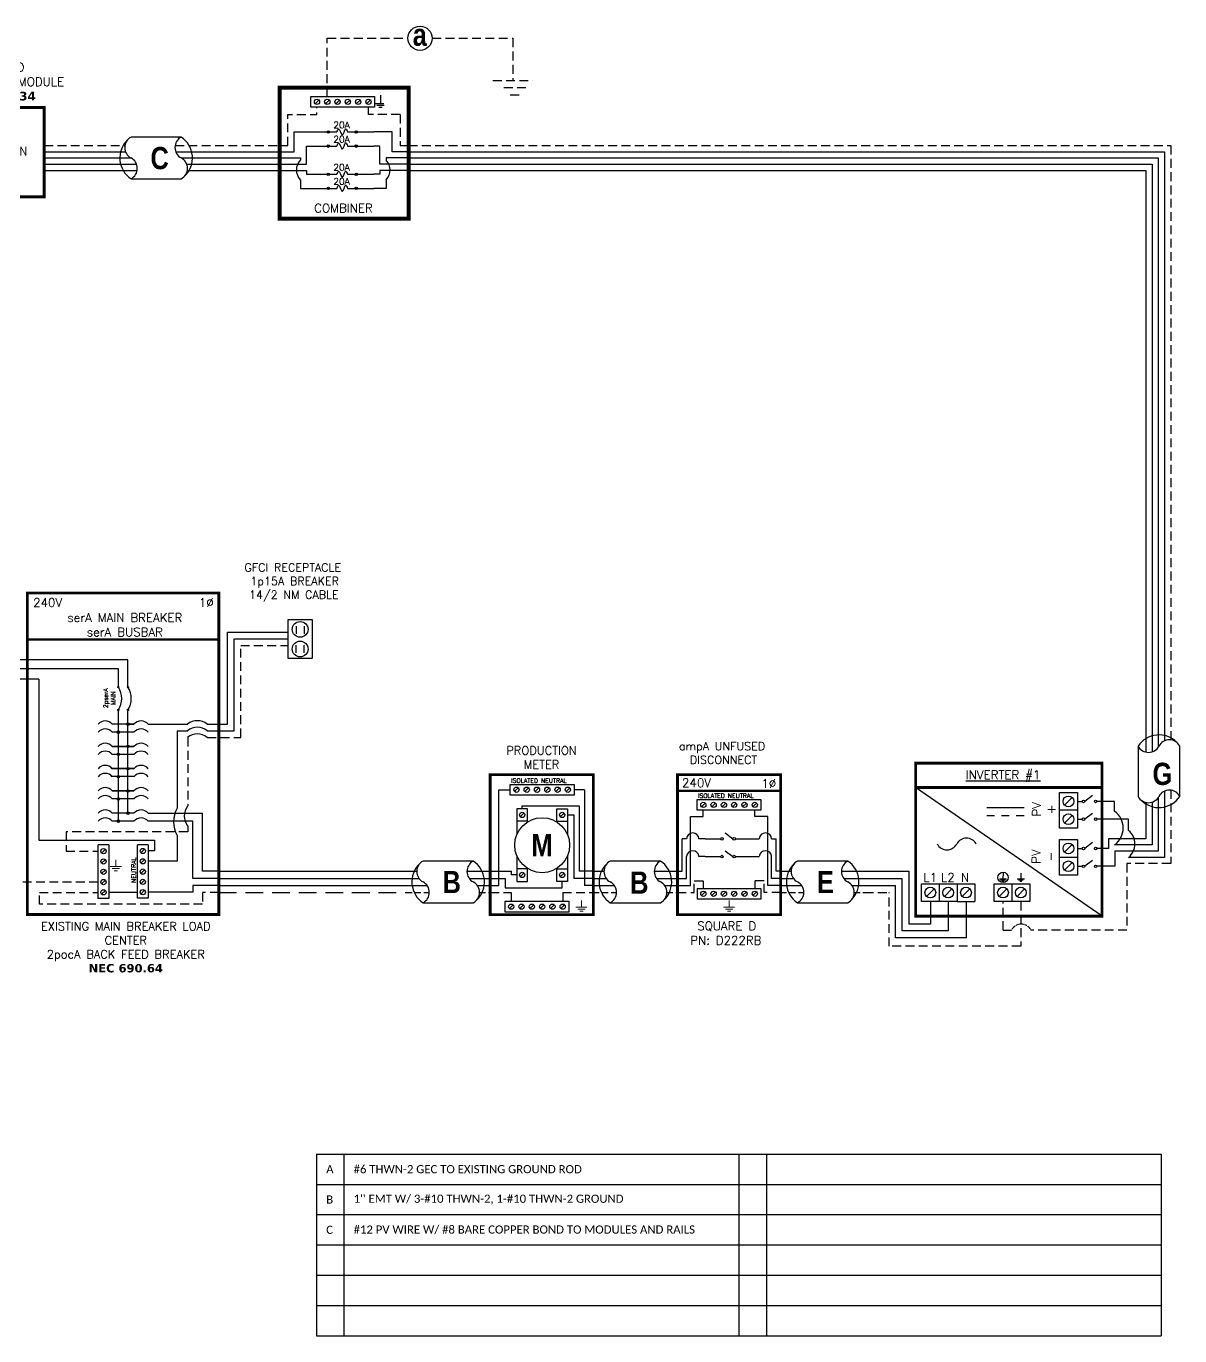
# Model space of a CAD drawing. Header units: feet. Extents: x 12442 to 13203, y 21610 to 22164.
# Drawn here: x 12715 to 13203, y 21611 to 22164 of the extents above; entities that cross this region are included whole.
import ezdxf

# ---------------------------------------------------------------- set-up
doc = ezdxf.new("R2010")
doc.units = ezdxf.units.FT
doc.header["$MEASUREMENT"] = 0
doc.linetypes.add('DASHED', pattern=[0.75, 0.5, -0.25])
doc.linetypes.add('HIDDEN', pattern=[0.375, 0.25, -0.125])
doc.layers.add('TEXT', color=7, linetype='Continuous')
doc.layers.add('Z - TITLEBLOCK TXT', color=7, linetype='Continuous')
doc.styles.add('ONE LINE TXT', font='techb___.ttf')
doc.styles.get("Standard").update_dxf_attribs({"font": 'simplex.shx'})

# ---------------------------------------------------------------- blocks, each defined once
blk = doc.blocks.new('8x8box')
at = {"lineweight": 50, "const_width": 1.19}
blk.add_lwpolyline([(37.78, 0), (0, 0), (0, 37.78), (37.78, 37.78)], close=True, dxfattribs=at)
at = {"color": 1, "char_height": 3.6576, "attachment_point": 5}
for s, width, insert in [(' \\PMOUNTED \\PUNDER SOLAR MODULE\\P{\\fVerdana|b1|i0|c0|p34;NEC 690.34}', 73.0127, (18.01, 51.7)), ('8"x8"  JUNCTION BOX ', 0.4767, (19.03, 19.26))]:
    blk.add_mtext_dynamic_manual_height_columns(s, width=width, gutter_width=7.17, heights=[0], dxfattribs=dict(at, insert=insert))
blk = doc.blocks.new('*U12')
at = {"color": 7, "linetype": 'Continuous'}
for p, q in [((-7.14, 13.31), (-28.39, 13.31)), ((-28.39, -4.31), (-7.14, -4.31))]:
    blk.add_line(p, q, dxfattribs=at)
at = {"color": 7}
for p, q in [((-35.53, 9), (-31.05, 9)), ((-9.81, 9), (0, 9))]:
    blk.add_line(p, q, dxfattribs=at)
at = {"color": 10}
for p, q in [((-35.53, 6), (-30.11, 6)), ((-8.87, 6), (0, 6))]:
    blk.add_line(p, q, dxfattribs=at)
at = {"color": 253}
for p, q in [((-35.53, 3), (-26.66, 3)), ((-5.41, 3), (0, 3))]:
    blk.add_line(p, q, dxfattribs=at)
at = {"color": 92, "linetype": 'HIDDEN', "ltscale": 10}
for p, q in [((-4.48, 0), (0, 0)), ((-35.53, 0), (-25.72, 0))]:
    blk.add_line(p, q, dxfattribs=at)
at = {"color": 7, "linetype": 'Continuous'}
for centre, start, end in [((-22.54, 4.5), 133.9732, 236.4265), ((-12.99, 4.5), 313.9732, 56.4265)]:
    blk.add_arc(centre, 10.58, start, end, dxfattribs=at)
at = {"linetype": 'Continuous'}
for centre, start, end in [((-26.08, 8.91), 117.6639, 242.3361), ((-4.83, 8.91), 117.6639, 242.3361), ((-30.7, 0.09), 297.6639, 62.3361), ((-9.45, 0.09), 297.6639, 62.3361)]:
    blk.add_arc(centre, 4.98, start, end, dxfattribs=at)
blk = doc.blocks.new('unfusedDisconnect')
at = {"lineweight": 50}
blk.add_line((-43.61, 43.06), (0, 43.06), dxfattribs=at)
at = {"color": 1, "linetype": 'Continuous'}
for p, q in [((-35.27, 34.78), (-35.27, 39.32)), ((-35.27, 39.32), (-8.32, 39.32)), ((-8.32, 39.32), (-8.32, 34.78)), ((-8.32, 34.78), (-35.27, 34.78)), ((-31.89, 22.73), (-25.32, 22.73)), ((-23.43, 25.18), (-20.16, 22.74)), ((-19.08, 22.73), (-11.7, 22.73)), ((-23.43, 17.65), (-20.16, 15.2)), ((-31.89, 15.2), (-25.32, 15.2)), ((-19.08, 15.2), (-11.7, 15.19)), ((-35.27, 1.76), (-8.32, 1.76)), ((-35.27, 1.76), (-35.27, -2.78)), ((-8.32, 1.76), (-8.32, -2.78)), ((-8.32, -2.78), (-35.27, -2.78))]:
    blk.add_line(p, q, dxfattribs=at)
at = {"color": 4, "linetype": 'Continuous'}
for p, q in [((-31.89, 37.83), (-33.46, 36.26)), ((-27.53, 37.83), (-29.11, 36.26)), ((-23.18, 37.83), (-24.76, 36.26)), ((-18.83, 37.83), (-20.41, 36.26)), ((-14.48, 37.83), (-16.06, 36.26)), ((-10.13, 37.83), (-11.7, 36.26)), ((-31.89, 0.28), (-33.46, -1.3)), ((-27.53, 0.28), (-29.11, -1.3)), ((-23.18, 0.28), (-24.76, -1.3)), ((-18.83, 0.28), (-20.41, -1.3)), ((-14.48, 0.28), (-16.06, -1.3)), ((-10.13, 0.28), (-11.7, -1.3))]:
    blk.add_line(p, q, dxfattribs=at)
at = {"color": 253, "linetype": 'Continuous'}
for p, q in [((-32.67, 32.17), (-32.67, 34.78)), ((-10.92, 32.17), (-10.92, 34.78)), ((-38.16, 3), (-38.16, 32.17)), ((-38.16, 32.17), (-32.67, 32.17)), ((-5.43, 32.17), (-10.92, 32.17)), ((-5.43, 3), (-5.43, 32.17)), ((-43.61, 3), (-38.16, 3)), ((0, 3), (-5.43, 3))]:
    blk.add_line(p, q, dxfattribs=at)
at = {"color": 7, "linetype": 'Continuous'}
for p, q in [((-41.66, 9), (-41.66, 22.73)), ((-39.8, 22.73), (-41.66, 22.73)), ((-31.89, 22.73), (-34.52, 22.73)), ((-11.7, 22.73), (-9.07, 22.73)), ((-3.79, 22.73), (-1.93, 22.73)), ((-1.93, 9), (-1.93, 22.73))]:
    blk.add_line(p, q, dxfattribs=at)
at = {"color": 10, "linetype": 'Continuous'}
for p, q in [((-39.8, 6), (-39.8, 15.2)), ((-31.89, 15.2), (-34.52, 15.2)), ((-11.7, 15.2), (-9.07, 15.2)), ((-3.79, 6), (-3.79, 15.2)), ((-43.61, 6), (-39.8, 6)), ((0, 6), (-3.79, 6))]:
    blk.add_line(p, q, dxfattribs=at)
at = {"color": 7}
for p, q in [((-43.61, 9), (-41.66, 9)), ((0, 9), (-1.93, 9))]:
    blk.add_line(p, q, dxfattribs=at)
at = {"color": 92, "linetype": 'HIDDEN', "ltscale": 15}
for p, q in [((-43.61, 0), (-36.58, 0)), ((-36.58, 0), (-36.58, 4.9)), ((-36.58, 4.9), (-32.67, 4.9)), ((-32.67, 4.9), (-32.67, 1.76)), ((-7.01, 4.9), (-10.92, 4.9)), ((-10.92, 4.9), (-10.92, 1.76)), ((-7.01, 0), (-7.01, 4.9)), ((0, 0), (-7.01, 0))]:
    blk.add_line(p, q, dxfattribs=at)
at = {"lineweight": 50, "const_width": 1.19}
blk.add_lwpolyline([(-43.61, -9.34), (-43.61, 49.84), (0, 49.84), (0, -9.34)], close=True, dxfattribs=at)
at = {"color": 92, "linetype": 'Continuous', "lineweight": 5, "ltscale": 0.05, "flags": 128}
for points in [[(-21.8, -3.32), (-21.8, -6.17)], [(-24.14, -6.17), (-19.45, -6.17)], [(-20.27, -7.03), (-23.32, -7.03)], [(-21.08, -7.9), (-22.51, -7.9)]]:
    blk.add_lwpolyline(points, dxfattribs=at)
at = {"color": 4, "linetype": 'Continuous'}
for centre in [(-32.67, 37.05), (-28.32, 37.05), (-23.97, 37.05), (-19.62, 37.05), (-15.27, 37.05), (-10.92, 37.05), (-32.67, -0.51), (-28.32, -0.51), (-23.97, -0.51), (-19.62, -0.51), (-15.27, -0.51), (-10.92, -0.51)]:
    blk.add_circle(centre, 1.11, dxfattribs=at)
at = {"color": 1, "linetype": 'Continuous'}
for centre in [(-24.78, 22.73), (-19.62, 22.73), (-24.78, 15.2), (-19.62, 15.2)]:
    blk.add_circle(centre, 0.541, dxfattribs=at)
at = {"color": 7, "linetype": 'Continuous'}
for centre in [(-37.16, 22.58), (-6.43, 22.58)]:
    blk.add_arc(centre, 2.64, 3.2819, 176.7181, dxfattribs=at)
at = {"color": 10, "linetype": 'Continuous'}
for centre in [(-37.16, 15.04), (-6.43, 15.04)]:
    blk.add_arc(centre, 2.64, 3.2819, 176.7181, dxfattribs=at)
at = {"color": 4, "linetype": 'Continuous'}
blk.add_text('ISOLATED NEUTRAL', height=1.8743, dxfattribs=at).set_placement((-34.91, 39.97))
at = {"color": 1}
for s, width, gutter_width, heights, insert, char_height, attachment_point in [('\\A1;\\pi12.228;ampA UNFUSED \\P\\pi16.834;DISCONNECT', 64.922, 0, [11.89], (-55.21, 63.58), 3.4544, 1), ('240V', 0.1481, 0.75, [0], (-35.55, 46.4), 3.658, 5), ('1∅', 0.1481, 0.75, [0], (-4.98, 46.1), 3.658, 5), ('\\A1;\\pi11.999,t30.287;SQUARE D\\P\\pi9.0377,t27.326;PN: D222RB', 51.6906, 0.203, [45.94], (-47.25, -12.27), 3.6576, 1)]:
    blk.add_mtext_dynamic_manual_height_columns(s, width=width, gutter_width=gutter_width, heights=heights, dxfattribs=dict(at, insert=insert, char_height=char_height, attachment_point=attachment_point))
blk = doc.blocks.new('*U25')
at = {"color": 7}
for name, p in [('unfusedDisconnect', (0, 0)), ('*U12', (-43.61, 0))]:
    blk.add_blockref(name, p, dxfattribs=at)
at = {"layer": 'Z - TITLEBLOCK TXT', "color": 1, "linetype": 'Continuous', "insert": (-63.63, 8.88), "char_height": 9.3833, "attachment_point": 1, "style": 'ONE LINE TXT'}
blk.add_mtext_dynamic_manual_height_columns('{\\W1;\\C256;B}', width=0.1385, gutter_width=2.13, heights=[0], dxfattribs=at)
blk = doc.blocks.new('*U20')
at = {"color": 7}
blk.add_line((-79.14, 9), (0, 9), dxfattribs=at)
at = {"color": 10}
blk.add_line((-79.14, 6), (0, 6), dxfattribs=at)
at = {"color": 253}
blk.add_line((-79.14, 3), (0, 3), dxfattribs=at)
at = {"color": 92, "linetype": 'DASHED', "ltscale": 15}
blk.add_line((-79.14, 0), (0, 0), dxfattribs=at)
blk = doc.blocks.new('productionMeter')
at = {"color": 1, "linetype": 'Continuous'}
for p, q in [((-35.13, 41.18), (-35.13, 45.72)), ((-35.13, 45.72), (-8.18, 45.72)), ((-8.18, 45.72), (-8.18, 41.18)), ((-8.18, 41.18), (-35.13, 41.18)), ((-32.38, 35.4), (-32.38, 24.5)), ((-27.84, 35.4), (-32.38, 35.4)), ((-27.84, 29.86), (-27.84, 35.4)), ((-15.47, 29.86), (-15.47, 35.4)), ((-15.47, 35.4), (-10.93, 35.4)), ((-10.93, 35.4), (-10.93, 24.5)), ((-27.84, 30.21), (-32.38, 30.21)), ((-15.47, 30.21), (-10.93, 30.21)), ((-32.38, 15.55), (-32.38, 4.64)), ((-10.93, 15.55), (-10.93, 4.64)), ((-27.84, 10.04), (-32.38, 10.04)), ((-27.84, 4.64), (-27.84, 10.18)), ((-15.47, 4.64), (-15.47, 10.18)), ((-15.47, 10.04), (-10.93, 10.04)), ((-32.38, 4.64), (-27.84, 4.64)), ((-10.93, 4.64), (-15.47, 4.64)), ((-37.32, -8.24), (-37.32, -3.7)), ((-37.32, -3.7), (-10.37, -3.7)), ((-10.37, -3.7), (-10.37, -8.24)), ((-10.37, -8.24), (-37.32, -8.24))]:
    blk.add_line(p, q, dxfattribs=at)
at = {"color": 253, "linetype": 'Continuous'}
for p, q in [((-39.9, 3), (-39.9, 43.45)), ((-39.9, 43.45), (-35.13, 43.45)), ((-3.71, 43.45), (-8.18, 43.45)), ((-3.71, 43.45), (-3.71, 3)), ((-43.61, 3), (-39.9, 3)), ((0, 3), (-3.71, 3))]:
    blk.add_line(p, q, dxfattribs=at)
at = {"color": 4, "linetype": 'Continuous'}
for p, q in [((-31.74, 44.23), (-33.32, 42.66)), ((-27.39, 44.23), (-28.97, 42.66)), ((-23.04, 44.23), (-24.62, 42.66)), ((-18.69, 44.23), (-20.26, 42.66)), ((-14.34, 44.23), (-15.91, 42.66)), ((-9.99, 44.23), (-11.56, 42.66)), ((-29.33, 33.59), (-30.9, 32.02)), ((-12.41, 33.59), (-13.98, 32.02)), ((-29.33, 8.23), (-30.9, 6.66)), ((-12.41, 8.23), (-13.98, 6.66)), ((-33.93, -5.19), (-35.51, -6.76)), ((-29.58, -5.19), (-31.15, -6.76)), ((-25.23, -5.19), (-26.8, -6.76)), ((-20.88, -5.19), (-22.45, -6.76)), ((-16.53, -5.19), (-18.1, -6.76)), ((-12.18, -5.19), (-13.75, -6.76))]:
    blk.add_line(p, q, dxfattribs=at)
at = {"color": 7}
for p, q in [((-30.11, 35.4), (-30.11, 36.59)), ((-30.11, 36.59), (-5.98, 36.59)), ((-5.98, 36.59), (-5.98, 9)), ((-43.61, 9), (-34.54, 9)), ((-34.54, 7.44), (-34.54, 9)), ((-32.38, 7.44), (-34.54, 7.44)), ((0, 9), (-5.98, 9))]:
    blk.add_line(p, q, dxfattribs=at)
at = {"color": 10, "linetype": 'Continuous'}
for p, q in [((-10.93, 32.81), (-8.25, 32.81)), ((-8.25, 32.81), (-8.25, 6)), ((-43.61, 6), (-37.24, 6)), ((-37.24, 6), (-37.24, 2.05)), ((0, 6), (-8.25, 6)), ((-37.24, 2.05), (-13.2, 2.05)), ((-13.2, 2.05), (-13.2, 4.64))]:
    blk.add_line(p, q, dxfattribs=at)
at = {"color": 92, "linetype": 'HIDDEN', "ltscale": 15}
for p, q in [((-43.61, 0), (-34.72, 0)), ((-12.97, 0), (-12.97, -3.7)), ((-12.97, 0), (0, 0)), ((-34.72, 0), (-34.72, -3.7))]:
    blk.add_line(p, q, dxfattribs=at)
at = {"lineweight": 50, "const_width": 1.19}
blk.add_lwpolyline([(-43.61, -9.34), (-43.61, 49.84), (0, 49.84), (0, -9.34)], close=True, dxfattribs=at)
at = {"color": 92, "linetype": 'Continuous', "lineweight": 5, "ltscale": 0.05, "flags": 128}
for points in [[(-5.04, -3.33), (-5.04, -6.18)], [(-2.7, -6.18), (-7.38, -6.18)], [(-6.57, -7.05), (-3.51, -7.05)], [(-5.76, -7.91), (-4.32, -7.91)]]:
    blk.add_lwpolyline(points, dxfattribs=at)
at = {"color": 4, "linetype": 'Continuous'}
for centre in [(-32.53, 43.45), (-28.18, 43.45), (-23.83, 43.45), (-19.48, 43.45), (-15.13, 43.45), (-10.78, 43.45), (-30.11, 32.81), (-13.2, 32.81), (-30.11, 7.44), (-13.2, 7.44), (-34.72, -5.97), (-30.37, -5.97), (-26.02, -5.97), (-21.67, -5.97), (-17.32, -5.97), (-12.97, -5.97)]:
    blk.add_circle(centre, 1.11, dxfattribs=at)
at = {"linetype": 'Continuous'}
blk.add_circle((-21.65, 20.02), 11.62, dxfattribs=at)
at = {"color": 4, "linetype": 'Continuous'}
blk.add_text('ISOLATED NEUTRAL', height=1.8743, dxfattribs=at).set_placement((-34.77, 46.37))
at = {"color": 253, "linetype": 'Continuous', "style": 'ONE LINE TXT'}
blk.add_text('M', height=9.38, dxfattribs=at).set_placement((-26.21, 15.31))
at = {"color": 1, "insert": (-21.93, 57.08), "char_height": 3.5433, "attachment_point": 5}
blk.add_mtext_dynamic_manual_height_columns('PRODUCTION METER', width=1.3203, gutter_width=7.17, heights=[0], dxfattribs=at)
blk = doc.blocks.new('*U17')
at = {"color": 7}
blk.add_blockref('productionMeter', (0, 0), dxfattribs=at)
blk = doc.blocks.new('breakerPanel')
at = {"linetype": 'Continuous'}
h = blk.add_hatch(color=1, dxfattribs=at)
h.dxf.hatch_style = 1
edge = h.paths.add_edge_path()
edge.add_arc((-42.47, 86.8), 0.291, 0, 360)
h = blk.add_hatch(color=1, dxfattribs=at)
h.dxf.hatch_style = 1
edge = h.paths.add_edge_path()
edge.add_arc((-38.44, 86.8), 0.291, 0, 360)
h = blk.add_hatch(color=1, dxfattribs=at)
h.dxf.hatch_style = 1
edge = h.paths.add_edge_path()
edge.add_arc((-42.47, 77.16), 0.291, 0, 360)
h = blk.add_hatch(color=1, dxfattribs=at)
h.dxf.hatch_style = 1
edge = h.paths.add_edge_path()
edge.add_arc((-38.44, 77.16), 0.291, 0, 360)
h = blk.add_hatch(color=1, dxfattribs=at)
h.dxf.hatch_style = 1
edge = h.paths.add_edge_path()
edge.add_arc((-42.47, 67.78), 0.528, 0, 360)
h = blk.add_hatch(color=1, dxfattribs=at)
h.dxf.hatch_style = 1
edge = h.paths.add_edge_path()
edge.add_arc((-38.44, 71.16), 0.528, 0, 360)
h = blk.add_hatch(color=1, dxfattribs=at)
h.dxf.hatch_style = 1
edge = h.paths.add_edge_path()
edge.add_arc((-38.44, 61.76), 0.528, 0, 360)
h = blk.add_hatch(color=1, dxfattribs=at)
h.dxf.hatch_style = 1
edge = h.paths.add_edge_path()
edge.add_arc((-42.47, 58.38), 0.528, 0, 360)
h = blk.add_hatch(color=1, dxfattribs=at)
h.dxf.hatch_style = 1
edge = h.paths.add_edge_path()
edge.add_arc((-38.44, 52.36), 0.528, 0, 360)
h = blk.add_hatch(color=1, dxfattribs=at)
h.dxf.hatch_style = 1
edge = h.paths.add_edge_path()
edge.add_arc((-42.47, 48.98), 0.528, 0, 360)
h = blk.add_hatch(color=1, dxfattribs=at)
h.dxf.hatch_style = 1
edge = h.paths.add_edge_path()
edge.add_arc((-42.47, 39.58), 0.528, 0, 360)
h = blk.add_hatch(color=1, dxfattribs=at)
h.dxf.hatch_style = 1
edge = h.paths.add_edge_path()
edge.add_arc((-38.44, 42.95), 0.528, 0, 360)
h = blk.add_hatch(color=1, dxfattribs=at)
h.dxf.hatch_style = 1
edge = h.paths.add_edge_path()
edge.add_arc((-38.44, 33.55), 0.528, 0, 360)
h = blk.add_hatch(color=1, dxfattribs=at)
h.dxf.hatch_style = 1
edge = h.paths.add_edge_path()
edge.add_arc((-42.47, 30.17), 0.528, 0, 360)
at = {"color": 155, "true_color": 0x647190}
blk.add_line((-80.92, 126.59), (0, 126.59), dxfattribs=at)
at = {"color": 253, "linetype": 'Continuous'}
for p, q in [((-100.73, 90.2), (-100.73, 109.7)), ((-76.04, 90.2), (-100.73, 90.2)), ((-76.04, 90.2), (-76.04, 22.16)), ((-76.04, 22.16), (-27.25, 22.16)), ((-27.25, 22.16), (-27.25, 17.57)), ((-27.25, 17.57), (-29.89, 17.57)), ((-11.01, 0.16), (-29.89, 0.16)), ((0, 3), (-11.01, 3)), ((-11.01, 3), (-11.01, 0.16))]:
    blk.add_line(p, q, dxfattribs=at)
at = {"color": 10, "linetype": 'Continuous'}
for p, q in [((-94.24, 94.51), (-94.24, 109.7)), ((-42.47, 94.51), (-94.24, 94.51)), ((-42.47, 87.09), (-42.47, 94.51)), ((-42.47, 30.17), (-42.47, 76.87)), ((-35.88, 67.78), (-45.04, 67.78)), ((-35.88, 58.38), (-45.04, 58.38)), ((-35.88, 48.98), (-45.04, 48.98)), ((-35.88, 39.58), (-45.04, 39.58)), ((-35.88, 30.17), (-45.04, 30.17)), ((-10.98, 30.17), (-29.89, 30.17)), ((-10.98, 6), (-10.98, 30.17)), ((0, 6), (-10.98, 6))]:
    blk.add_line(p, q, dxfattribs=at)
at = {"color": 7, "linetype": 'Continuous'}
for p, q in [((-87.75, 98.34), (-87.75, 109.7)), ((-38.44, 98.34), (-87.75, 98.34)), ((-38.44, 87.09), (-38.44, 98.34)), ((-38.44, 61.76), (-38.44, 76.87)), ((-35.88, 71.16), (-45.04, 71.16)), ((-38.44, 71.16), (-35.88, 71.16)), ((-45.04, 61.76), (-35.88, 61.76)), ((-35.88, 61.76), (-45.04, 61.76)), ((-38.44, 52.36), (-38.44, 61.76)), ((-45.04, 52.36), (-35.88, 52.36)), ((-35.88, 52.36), (-45.04, 52.36)), ((-38.44, 42.95), (-38.44, 52.36)), ((-45.04, 42.95), (-35.88, 42.95)), ((-35.88, 42.95), (-45.04, 42.95)), ((-38.44, 33.55), (-38.44, 42.95)), ((-35.88, 33.55), (-45.04, 33.55)), ((-6.96, 9), (-6.96, 33.55))]:
    blk.add_line(p, q, dxfattribs=at)
at = {"lineweight": 50}
blk.add_line((-80.92, 106.95), (0, 106.95), dxfattribs=at)
at = {"color": 7}
for p, q in [((-29.89, 33.55), (-6.96, 33.55)), ((0, 9), (-6.96, 9))]:
    blk.add_line(p, q, dxfattribs=at)
at = {"color": 1, "linetype": 'Continuous'}
for p, q in [((-51.03, -2.51), (-51.03, 20.23)), ((-46.49, 20.23), (-51.03, 20.23)), ((-46.49, 20.23), (-46.49, -2.51)), ((-34.43, -2.43), (-34.43, 20.16)), ((-29.89, 20.16), (-34.43, 20.16)), ((-29.89, 20.16), (-29.89, -2.43)), ((-46.49, -2.51), (-51.03, -2.51)), ((-29.89, -2.43), (-34.43, -2.43))]:
    blk.add_line(p, q, dxfattribs=at)
at = {"color": 4, "linetype": 'Continuous'}
for p, q in [((-47.97, 18.28), (-49.55, 16.71)), ((-31.37, 18.35), (-32.94, 16.78)), ((-47.97, 13.93), (-49.55, 12.36)), ((-31.37, 14), (-32.94, 12.43)), ((-47.97, 9.58), (-49.55, 8.01)), ((-31.37, 9.65), (-32.94, 8.08)), ((-47.97, 5.23), (-49.55, 3.66)), ((-47.97, 0.88), (-49.55, -0.69)), ((-31.37, 5.3), (-32.94, 3.73)), ((-31.37, 0.95), (-32.94, -0.62))]:
    blk.add_line(p, q, dxfattribs=at)
at = {"color": 92, "linetype": 'HIDDEN', "ltscale": 15}
for p, q in [((-51.03, 4.44), (-106.89, 4.44)), ((-106.89, 4.44), (-106.89, -4.87)), ((-75.84, -4.96), (-75.84, 0.09)), ((-75.84, 0.09), (-51.03, 0.09)), ((0, 0), (-6.96, 0)), ((-6.96, -4.96), (-75.84, -4.96)), ((-6.96, 0), (-6.96, -4.96)), ((-106.89, -15.1), (-106.89, -24.84))]:
    blk.add_line(p, q, dxfattribs=at)
at = {"color": 92, "linetype": 'Continuous', "ltscale": 15}
blk.add_line((-34.43, 0.09), (-46.49, 0.09), dxfattribs=at)
at = {"lineweight": 50, "const_width": 1.19}
for points in [[(-103.67, 109.7), (-103.67, 126.59), (-84.82, 126.59), (-84.82, 109.7)], [(-80.92, -9.3), (-80.92, 126.59), (0, 126.59), (0, -9.3)]]:
    blk.add_lwpolyline(points, close=True, dxfattribs=at)
at = {"color": 92, "linetype": 'Continuous', "lineweight": 5, "ltscale": 0.05, "flags": 128}
for points in [[(-43.54, 13.81), (-43.54, 10.97)], [(-45.88, 10.97), (-41.2, 10.97)], [(-42.01, 10.1), (-45.07, 10.1)], [(-42.82, 9.23), (-44.25, 9.23)]]:
    blk.add_lwpolyline(points, dxfattribs=at)
at = {"color": 92, "linetype": 'Continuous', "ltscale": 4, "flags": 128}
for points in [[(-115.37, -24.84), (-98.41, -24.84)], [(-101.35, -27.98), (-112.43, -27.98)], [(-104.29, -31.12), (-109.49, -31.12)]]:
    blk.add_lwpolyline(points, dxfattribs=at)
at = {"linetype": 'Continuous'}
blk.add_circle((-94.24, 118.15), 7.15, dxfattribs=at)
at = {"color": 1, "linetype": 'Continuous'}
for centre, radius in [((-42.47, 86.8), 0.291), ((-38.44, 86.8), 0.291), ((-42.47, 77.16), 0.291), ((-38.44, 77.16), 0.291), ((-42.47, 67.78), 0.528), ((-38.44, 71.16), 0.528), ((-38.44, 61.76), 0.528), ((-42.47, 58.38), 0.528), ((-38.44, 52.36), 0.528), ((-42.47, 48.98), 0.528), ((-42.47, 39.58), 0.528), ((-38.44, 42.95), 0.528), ((-38.44, 33.55), 0.528), ((-42.47, 30.17), 0.528)]:
    blk.add_circle(centre, radius, dxfattribs=at)
at = {"color": 4, "linetype": 'Continuous'}
for centre in [(-48.76, 17.49), (-32.16, 17.57), (-48.76, 13.14), (-32.16, 13.21), (-48.76, 8.79), (-48.76, 4.44), (-32.16, 8.86), (-32.16, 4.51), (-48.76, 0.09), (-32.16, 0.16)]:
    blk.add_circle(centre, 1.11, dxfattribs=at)
at = {"color": 7, "linetype": 'Continuous'}
blk.add_circle((-106.89, -9.99), 5.11, dxfattribs=at)
at = {"color": 1, "linetype": 'Continuous'}
for centre, radius, start, end in [((-50.14, 81.98), 9.06, 327.8708, 32.1292), ((-46.11, 81.98), 9.06, 327.8708, 32.1292), ((-48.03, 68.62), 3.93, 40.3392, 139.6608), ((-32.88, 68.62), 3.93, 40.3392, 139.6608), ((-48.03, 65.24), 3.93, 40.3392, 139.6608), ((-32.88, 65.24), 3.93, 40.3392, 139.6608), ((-48.03, 59.21), 3.93, 40.3392, 139.6608), ((-32.88, 59.21), 3.93, 40.3392, 139.6608), ((-48.03, 55.84), 3.93, 40.3392, 139.6608), ((-32.88, 55.84), 3.93, 40.3392, 139.6608), ((-48.03, 49.81), 3.93, 40.3392, 139.6608), ((-48.03, 46.43), 3.93, 40.3392, 139.6608), ((-32.88, 49.81), 3.93, 40.3392, 139.6608), ((-32.88, 46.43), 3.93, 40.3392, 139.6608), ((-48.03, 40.41), 3.93, 40.3392, 139.6608), ((-32.88, 40.41), 3.93, 40.3392, 139.6608), ((-48.03, 37.03), 3.93, 40.3392, 139.6608), ((-32.88, 37.03), 3.93, 40.3392, 139.6608), ((-48.03, 31.01), 3.93, 40.3392, 139.6608), ((-32.88, 31.01), 3.93, 40.3392, 139.6608), ((-48.03, 27.63), 3.93, 40.3392, 139.6608), ((-32.88, 27.63), 3.93, 40.3392, 139.6608)]:
    blk.add_arc(centre, radius, start, end, dxfattribs=at)
at = {"color": 253, "linetype": 'Continuous', "style": 'ONE LINE TXT'}
blk.add_text('M', height=9.38, dxfattribs=at).set_placement((-98.8, 113.43))
at = {"color": 4, "linetype": 'Continuous'}
blk.add_text('NEUTRAL', height=1.874, rotation=90, dxfattribs=at).set_placement((-35.08, 4.08))
at = {"color": 1, "attachment_point": 5}
for s, width, gutter_width, heights, insert, char_height in [('EXISTING\\P120/240V UTILITY METER', 0.0523, 7.17, [0], (-118.95, 118.48), 3.5433), ('240V', 0.1481, 0.75, [0], (-72.39, 122.54), 3.658), ('1∅', 0.1481, 0.75, [0], (-5.31, 122.54), 3.658), ('serA MAIN BREAKER\\PserA BUSBAR', 72.4998, 0.75, [0], (-39.75, 113.14), 3.6576), ('EXISTING MAIN BREAKER LOAD CENTER\\P2pocA BACK FEED BREAKER\\P{\\fVerdana|b1|i0|c0|p34;NEC 690.64}', 79.2627, 97.94, [154.49], (-39.35, -23.14), 3.5433)]:
    blk.add_mtext_dynamic_manual_height_columns(s, width=width, gutter_width=gutter_width, heights=heights, dxfattribs=dict(at, insert=insert, char_height=char_height))
at = {"color": 4, "linetype": 'Continuous', "insert": (-46.25, 82.15), "char_height": 1.874, "attachment_point": 5, "rotation": 90}
blk.add_mtext_dynamic_manual_height_columns('2pserA\\PMAIN', width=0.1481, gutter_width=0.75, heights=[0], dxfattribs=at)
at = {"color": 1, "linetype": 'Continuous', "insert": (-110.08, -3.93), "char_height": 9.3833, "attachment_point": 1, "style": 'ONE LINE TXT'}
blk.add_mtext_dynamic_manual_height_columns('{\\W1;\\C256;a}', width=0.1385, gutter_width=2.13, heights=[0], dxfattribs=at)
blk = doc.blocks.new('*U16')
at = {"color": 7}
blk.add_blockref('breakerPanel', (0, 0), dxfattribs=at)
blk = doc.blocks.new('*T24')
at = {"linetype": 'ByBlock', "lineweight": -2, "transparency": 16777216}
for p, q in [((0, 0), (357.03, 0)), ((0, 0), (0, -76.8)), ((11.58, 0), (11.58, -76.8)), ((178.51, 0), (178.51, -76.8)), ((190.1, 0), (190.1, -76.8)), ((357.03, 0), (357.03, -76.8)), ((0, -12.8), (357.03, -12.8)), ((0, -25.61), (357.03, -25.61)), ((0, -38.41), (357.03, -38.41)), ((0, -51.22), (357.03, -51.22)), ((0, -64.02), (357.03, -64.02)), ((0, -76.8), (357.03, -76.8))]:
    blk.add_line(p, q, dxfattribs=at)
at = {"color": 0, "linetype": 'Continuous', "transparency": 16777216, "char_height": 3.4544, "attachment_point": 4}
for s, insert, width in [('{\\fCalibri|b0|i0|c0;A', (4.06, -6.4), 3.4544), ('{\\fCalibri|b0|i0|c0;#6 THWN-2 GEC TO EXISTING GROUND ROD', (15.65, -6.4), 158.8026), ('{\\fCalibri|b0|i0|c0;', (182.58, -6.4), 3.4544), ('{\\fCalibri|b0|i0|c0;', (194.16, -6.4), 158.8095), ('{\\fCalibri|b0|i0|c0;B', (4.06, -19.21), 3.4544), ("{\\fCalibri|b0|i0|c0;1'' EMT W/ 3-#10 THWN-2, 1-#10 THWN-2 GROUND", (15.65, -19.21), 158.8026), ('{\\fCalibri|b0|i0|c0;', (182.58, -19.21), 3.4544), ('{\\fCalibri|b0|i0|c0;', (194.16, -19.21), 158.8095), ('{\\fCalibri|b0|i0|c0;C', (4.06, -32.01), 3.4544), ('{\\fCalibri|b0|i0|c0;#12 PV WIRE W/ #8 BARE COPPER BOND TO MODULES AND RAILS', (15.65, -32.01), 158.8026), ('{\\fCalibri|b0|i0|c0;', (182.58, -32.01), 3.4544), ('{\\fCalibri|b0|i0|c0;', (194.16, -32.01), 158.8095), ('{\\fCalibri|b0|i0|c0;', (4.06, -44.82), 3.4544), ('{\\fCalibri|b0|i0|c0;', (15.65, -44.82), 158.8026), ('{\\fCalibri|b0|i0|c0;', (182.58, -44.82), 3.4544), ('{\\fCalibri|b0|i0|c0;', (194.16, -44.82), 158.8095), ('{\\fCalibri|b0|i0|c0;', (4.06, -57.62), 3.4544), ('{\\fCalibri|b0|i0|c0;', (15.65, -57.62), 158.8026), ('{\\fCalibri|b0|i0|c0;', (182.58, -57.62), 3.4544), ('{\\fCalibri|b0|i0|c0;', (194.16, -57.62), 158.8095), ('{\\fCalibri|b0|i0|c0;', (4.06, -70.41), 3.4544), ('{\\fCalibri|b0|i0|c0;', (15.65, -70.41), 158.8026), ('{\\fCalibri|b0|i0|c0;', (182.58, -70.41), 3.4544), ('{\\fCalibri|b0|i0|c0;', (194.16, -70.41), 158.8095)]:
    blk.add_mtext(s, dxfattribs=dict(at, insert=insert, width=width))
blk = doc.blocks.new('gfci1')
at = {"color": 7, "linetype": 'Continuous'}
for p, q in [((33.46, 0), (33.46, 38.87)), ((33.46, 38.87), (59.14, 38.87)), ((62.57, 41.42), (62.57, 38.21)), ((65.87, 41.42), (65.87, 38.21)), ((62.57, 30.17), (62.57, 33.39)), ((65.87, 30.17), (65.87, 33.39)), ((0, 0), (16.69, 0)), ((24.94, 0), (33.46, 0))]:
    blk.add_line(p, q, dxfattribs=at)
at = {"color": 253, "linetype": 'Continuous'}
for p, q in [((36.28, -2.82), (36.28, 36.06)), ((36.28, 36.06), (59.14, 36.06)), ((12.22, -2.82), (16.69, -2.82)), ((12.22, -2.82), (12.22, -35.5)), ((24.94, -2.82), (36.28, -2.82)), ((12.22, -47.07), (12.22, -57.95)), ((12.22, -57.95), (0, -57.95))]:
    blk.add_line(p, q, dxfattribs=at)
at = {"color": 7}
blk.add_line((16.69, -45.52), (16.69, -45.52), dxfattribs=at)
at = {"color": 7, "linetype": 'Continuous'}
blk.add_lwpolyline([(59.14, 44.31), (69.3, 44.31), (69.3, 27.81), (59.14, 27.81)], close=True, dxfattribs=at)
for centre in [(64.22, 40.06), (64.22, 31.78)]:
    blk.add_circle(centre, 3.33, dxfattribs=at)
blk.add_arc((20.81, -4.99), 6.47, 50.3905, 129.6095, dxfattribs=at)
at = {"color": 253, "linetype": 'Continuous'}
for centre, radius, start, end in [((20.81, -7.8), 6.47, 50.3905, 129.6095), ((22.72, -41.29), 11.99, 151.1704, 208.8296)]:
    blk.add_arc(centre, radius, start, end, dxfattribs=at)
at = {"layer": 'TEXT', "color": 92, "linetype": 'HIDDEN', "ltscale": 15}
for p, q in [((39.09, -5.63), (39.09, 33.24)), ((39.09, 33.24), (59.14, 33.24)), ((16.69, -5.63), (16.69, -34.69)), ((24.94, -5.63), (39.09, -5.63)), ((16.69, -42.94), (16.69, -45.52)), ((16.69, -45.52), (-34.69, -45.52)), ((-34.69, -45.52), (-34.69, -53.67)), ((-34.69, -53.67), (-21.14, -53.67))]:
    blk.add_line(p, q, dxfattribs=at)
at = {"layer": 'TEXT', "color": 92, "linetype": 'Continuous', "ltscale": 15}
for centre, start, end in [((20.81, -10.62), 50.3905, 129.6095), ((21.67, -38.81), 140.3905, 219.6095)]:
    blk.add_arc(centre, 6.47, start, end, dxfattribs=at)
at = {"layer": 'TEXT', "color": 1, "insert": (27.72, 67.97), "char_height": 3.4544, "attachment_point": 1}
blk.add_mtext_dynamic_manual_height_columns('\\A1;\\pi12.999;GFCI RECEPTACLE\\P\\pi15.467;1p15A BREAKER\\P\\pi14.891;14/2 NM CABLE', width=71.8931, gutter_width=92.23, heights=[24.13], dxfattribs=at)
blk = doc.blocks.new('string2')
at = {"linetype": 'Continuous'}
h = blk.add_hatch(color=7, dxfattribs=at)
h.dxf.hatch_style = 1
edge = h.paths.add_edge_path()
edge.add_arc((-324.86, 276.93), 0.513, 0, 360)
h = blk.add_hatch(color=7, dxfattribs=at)
h.dxf.hatch_style = 1
edge = h.paths.add_edge_path()
edge.add_arc((-313.08, 276.93), 0.513, 0, 360)
h = blk.add_hatch(color=253, dxfattribs=at)
h.dxf.hatch_style = 1
edge = h.paths.add_edge_path()
edge.add_arc((-324.86, 265.01), 0.513, 0, 360)
h = blk.add_hatch(color=253, dxfattribs=at)
h.dxf.hatch_style = 1
edge = h.paths.add_edge_path()
edge.add_arc((-313.08, 265.01), 0.513, 0, 360)
at = {"color": 1, "linetype": 'Continuous'}
for p, q in [((-324.34, 276.93), (-321.21, 276.94)), ((-316.71, 276.93), (-313.59, 276.93)), ((-324.34, 265.01), (-321.21, 265.02)), ((-316.71, 265.01), (-313.59, 265.01))]:
    blk.add_line(p, q, dxfattribs=at)
at = {"color": 7, "linetype": 'Continuous'}
for p, q in [((-560.21, 269.3), (-533.99, 269.3)), ((-520.9, 269.3), (-482.74, 269.3)), ((-444.96, 269.3), (-405.93, 269.3)), ((-384.69, 269.3), (-345.37, 269.3)), ((-345.37, 269.3), (-341.94, 269.3)), ((-341.94, 269.3), (-334.07, 269.3)), ((-291.02, 269.3), (-303.05, 269.3)), ((-290.91, 269.3), (23.33, 269.3)), ((23.33, 269.3), (23.33, 20.94)), ((7.45, 0), (0, 0)), ((7.45, -4.11), (7.45, 0)), ((23.33, -0.31), (23.33, -18.41)), ((23.33, -18.41), (7.45, -18.41))]:
    blk.add_line(p, q, dxfattribs=at)
at = {"color": 253, "linetype": 'Continuous'}
for p, q in [((-560.21, 266.68), (-532.38, 266.68)), ((-522.69, 266.68), (-482.74, 266.68)), ((-444.96, 266.68), (-405.67, 266.68)), ((-384.43, 266.68), (-345.37, 266.68)), ((-345.37, 266.68), (-341.94, 266.68)), ((-290.91, 266.68), (20.71, 266.68)), ((20.71, 266.68), (20.71, 20.82)), ((-303.05, 265.01), (-305.67, 265.01)), ((20.71, -0.42), (20.71, -15.79)), ((20.71, -15.79), (4.87, -15.79)), ((4.87, -15.79), (4.87, -19.9)), ((4.87, -19.9), (0, -19.9))]:
    blk.add_line(p, q, dxfattribs=at)
at = {"color": 7, "linetype": 'Continuous', "flags": 128}
for points in [[(-334.07, 269.3), (-334.07, 276.93), (-331.45, 276.93)], [(-331.45, 276.93), (-324.86, 276.93)], [(-331.45, 276.93), (-324.86, 276.93)], [(-313.08, 276.93), (-305.67, 276.93)], [(-303.05, 269.3), (-303.05, 276.93), (-305.67, 276.93)]]:
    blk.add_lwpolyline(points, dxfattribs=at)
at = {"color": 253, "linetype": 'Continuous', "flags": 128}
for points in [[(-341.94, 266.68), (-334.07, 266.68), (-334.07, 265.01)], [(-291.02, 266.68), (-303.05, 266.68), (-303.05, 265.01)], [(-334.07, 265.01), (-324.86, 265.01)], [(-331.45, 265.01), (-324.86, 265.01)], [(-313.08, 265.01), (-305.67, 265.01)]]:
    blk.add_lwpolyline(points, dxfattribs=at)
at = {"color": 7, "linetype": 'Continuous'}
for centre in [(-324.86, 276.93), (-313.08, 276.93)]:
    blk.add_circle(centre, 0.513, dxfattribs=at)
at = {"color": 253, "linetype": 'Continuous'}
for centre in [(-324.86, 265.01), (-313.08, 265.01)]:
    blk.add_circle(centre, 0.513, dxfattribs=at)
at = {"linetype": 'Continuous'}
blk.add_arc((2.32, -11.26), 8.8, 305.6505, 54.3495, dxfattribs=at)
at = {"color": 1, "linetype": 'Continuous'}
for points in [[(-321.21, 276.94), (-320.55, 278.28), (-318.96, 275.59), (-317.5, 278.28), (-316.71, 276.93)], [(-321.21, 265.02), (-320.55, 266.35), (-318.96, 263.67), (-317.5, 266.35), (-316.71, 265.01)]]:
    blk.add_spline(points, degree=3, dxfattribs=at)
for p in [(-322.7, 278.52), (-322.7, 266.59)]:
    blk.add_text('20A', height=2.778, dxfattribs=at).set_placement(p)

msp = doc.modelspace()

# ---------------------------------------------------------------- hatches: boundary and pattern name
at = {"linetype": 'Continuous'}
h = msp.add_hatch(color=7, dxfattribs=at)
h.dxf.hatch_style = 1
edge = h.paths.add_edge_path()
edge.add_arc((12842.75, 22119.34), 0.513, 0, 360)
h = msp.add_hatch(color=7, dxfattribs=at)
h.dxf.hatch_style = 1
edge = h.paths.add_edge_path()
edge.add_arc((12854.52, 22119.34), 0.513, 0, 360)
h = msp.add_hatch(color=253, dxfattribs=at)
h.dxf.hatch_style = 1
edge = h.paths.add_edge_path()
edge.add_arc((12842.75, 22095.49), 0.513, 0, 360)
h = msp.add_hatch(color=253, dxfattribs=at)
h.dxf.hatch_style = 1
edge = h.paths.add_edge_path()
edge.add_arc((12854.52, 22095.49), 0.513, 0, 360)

# ---------------------------------------------------------------- linework, layer by layer
at = {"color": 92, "linetype": 'HIDDEN', "ltscale": 15}
for p, q in [((12842.29, 22134.35), (12842.29, 22158.94)), ((12842.29, 22158.94), (12876.4, 22158.94)), ((12886.63, 22158.94), (12920.74, 22158.94)), ((12920.74, 22158.94), (12920.74, 22141.15)), ((12859.69, 22126.73), (12859.69, 22129.81)), ((12873.04, 22126.73), (12859.69, 22126.73)), ((12873.04, 22126.73), (12873.04, 22113.61)), ((12722.64, 22113.61), (12756.74, 22113.61)), ((12777.99, 22113.61), (12822.23, 22113.61)), ((12822.23, 22113.61), (12825.67, 22113.61)), ((12873.04, 22113.61), (12876.7, 22113.61)), ((12876.7, 22113.61), (13198.8, 22113.61)), ((13198.8, 22113.61), (13198.8, 21862.44)), ((13198.8, 21841.2), (13198.8, 21810.17)), ((13198.8, 21810.17), (13180.29, 21810.17)), ((13180.29, 21810.17), (13180.29, 21782.08)), ((13069.44, 21797.91), (13079.79, 21797.91)), ((13079.79, 21775.21), (13079.79, 21797.91)), ((13127.9, 21782.08), (13127.9, 21794.12)), ((13135.43, 21794.12), (13135.43, 21775.21)), ((13127.9, 21782.08), (13131.5, 21782.08)), ((13180.29, 21782.08), (13139.74, 21782.08)), ((13135.43, 21775.21), (13079.79, 21775.21))]:
    msp.add_line(p, q, dxfattribs=at)
at = {"color": 1, "linetype": 'Continuous'}
for p, q in [((12835.34, 22129.81), (12835.34, 22134.35)), ((12835.34, 22134.35), (12862.29, 22134.35)), ((12862.29, 22134.35), (12862.29, 22129.81)), ((12862.29, 22129.81), (12835.34, 22129.81)), ((12843.26, 22119.34), (12846.39, 22119.34)), ((12850.89, 22119.34), (12854.01, 22119.34)), ((12843.26, 22095.49), (12846.39, 22095.5)), ((12850.89, 22095.49), (12854.01, 22095.49)), ((13151.79, 21825.14), (13151.79, 21840.21)), ((13151.79, 21840.21), (13159.32, 21840.21)), ((13151.79, 21825.14), (13151.79, 21840.21)), ((13159.32, 21840.21), (13159.32, 21825.14)), ((13159.32, 21840.21), (13159.32, 21832.68)), ((13159.32, 21836.44), (13161.36, 21836.44)), ((13165.75, 21838.9), (13162.49, 21836.46)), ((13159.32, 21832.68), (13151.79, 21832.68)), ((13165.75, 21831.37), (13162.49, 21828.93)), ((13159.32, 21825.14), (13151.79, 21825.14)), ((13159.32, 21828.91), (13161.36, 21828.91)), ((13151.79, 21805.24), (13151.79, 21820.31)), ((13151.79, 21820.31), (13159.32, 21820.31)), ((13159.32, 21820.31), (13159.32, 21812.78)), ((13165.75, 21819.01), (13162.49, 21816.57)), ((13159.32, 21812.78), (13151.79, 21812.78)), ((13159.32, 21816.55), (13161.36, 21816.55)), ((13159.32, 21812.78), (13159.32, 21805.24)), ((13159.32, 21809.01), (13161.36, 21809.01)), ((13165.75, 21811.47), (13162.49, 21809.03)), ((13093.42, 21801.65), (13108.49, 21801.65)), ((13093.42, 21794.12), (13093.42, 21801.65)), ((13093.42, 21801.65), (13100.96, 21801.65)), ((13100.96, 21801.65), (13100.96, 21794.12)), ((13108.49, 21801.65), (13108.49, 21794.12)), ((13108.49, 21801.65), (13116.03, 21801.65)), ((13116.03, 21801.65), (13116.03, 21794.12)), ((13124.13, 21801.65), (13139.2, 21801.65)), ((13124.13, 21794.12), (13124.13, 21801.65)), ((13124.13, 21801.65), (13131.66, 21801.65)), ((13131.66, 21801.65), (13131.66, 21794.12)), ((13139.2, 21801.65), (13139.2, 21794.12)), ((13159.32, 21805.24), (13151.79, 21805.24)), ((13108.49, 21794.12), (13093.42, 21794.12)), ((13108.49, 21794.12), (13116.03, 21794.12)), ((13139.2, 21794.12), (13124.13, 21794.12))]:
    msp.add_line(p, q, dxfattribs=at)
at = {"color": 4, "linetype": 'Continuous'}
for p, q in [((12838.72, 22132.86), (12837.15, 22131.29)), ((12843.07, 22132.86), (12841.5, 22131.29)), ((12847.43, 22132.86), (12845.85, 22131.29)), ((12851.78, 22132.86), (12850.2, 22131.29)), ((12856.13, 22132.86), (12854.55, 22131.29)), ((12860.48, 22132.86), (12858.9, 22131.29)), ((13157.16, 21838.05), (13153.95, 21834.84)), ((13157.16, 21830.52), (13153.95, 21827.3)), ((13157.16, 21818.15), (13153.95, 21814.94)), ((13157.16, 21810.62), (13153.95, 21807.41)), ((13098.8, 21799.49), (13095.58, 21796.28)), ((13106.33, 21799.49), (13103.12, 21796.28)), ((13113.87, 21799.49), (13110.65, 21796.28)), ((13129.5, 21799.49), (13126.29, 21796.28)), ((13137.04, 21799.49), (13133.82, 21796.28))]:
    msp.add_line(p, q, dxfattribs=at)
at = {"color": 7, "linetype": 'Continuous'}
for p, q in [((12780.58, 22117.18), (12759.34, 22117.18)), ((12722.64, 22110.99), (12757, 22110.99)), ((12778.25, 22110.99), (12822.23, 22110.99)), ((12822.23, 22110.99), (12825.67, 22110.99)), ((12876.7, 22110.99), (13196.18, 22110.99)), ((13196.18, 22110.99), (13196.18, 21862.03)), ((12759.34, 22099.55), (12780.58, 22099.55)), ((13185, 21859.81), (13185, 21838.56)), ((13202.63, 21838.56), (13202.63, 21859.81)), ((13169.75, 21787.95), (13090.97, 21842.33)), ((13196.18, 21840.79), (13196.18, 21812.79)), ((13136.8, 21833.72), (13121.03, 21833.72)), ((13124.32, 21830.31), (13121.03, 21830.31)), ((13130.56, 21830.31), (13127.27, 21830.31)), ((13136.8, 21830.31), (13133.5, 21830.31)), ((13181.01, 21828.91), (13167.6, 21828.91)), ((13181.01, 21824.19), (13181.01, 21828.91)), ((13196.18, 21812.79), (13181.01, 21812.79)), ((13069.44, 21806.91), (13088.14, 21806.91)), ((13088.14, 21806.91), (13088.14, 21784.53)), ((13097.19, 21794.12), (13097.19, 21784.53)), ((13097.19, 21784.53), (13088.14, 21784.53))]:
    msp.add_line(p, q, dxfattribs=at)
at = {"color": 253, "linetype": 'Continuous'}
for p, q in [((12722.64, 22108.37), (12759.34, 22108.37)), ((12780.58, 22108.37), (12822.23, 22108.37)), ((12822.23, 22108.37), (12825.67, 22108.37)), ((12876.7, 22108.37), (13193.55, 22108.37)), ((13193.55, 22108.37), (13193.55, 21859.37)), ((13193.55, 21838.12), (13193.55, 21815.41)), ((13193.55, 21815.41), (13175.1, 21815.41)), ((13175.1, 21815.41), (13175.1, 21809.01)), ((13175.1, 21809.01), (13167.6, 21809.01)), ((13069.44, 21800.91), (13082.52, 21800.91)), ((13082.52, 21778.75), (13082.52, 21800.91)), ((13112.26, 21794.12), (13112.26, 21778.75)), ((13112.26, 21778.75), (13082.52, 21778.75))]:
    msp.add_line(p, q, dxfattribs=at)
at = {"color": 10, "linetype": 'Continuous'}
for p, q in [((13069.44, 21803.91), (13085.2, 21803.91)), ((13085.2, 21803.91), (13085.2, 21781.72)), ((13104.72, 21794.12), (13104.72, 21781.72)), ((13104.72, 21781.72), (13085.2, 21781.72))]:
    msp.add_line(p, q, dxfattribs=at)
at = {"lineweight": 50}
for points, const_width in [([(12876.7, 22082.67), (12822.23, 22082.67), (12822.23, 22138.03), (12876.7, 22138.03)], 1.71), ([(12876.7, 22082.67), (12822.23, 22082.67), (12822.23, 22138.03), (12876.7, 22138.03)], 1.71), ([(13090.97, 21842.33), (13090.97, 21852.61), (13169.75, 21852.61), (13169.75, 21842.33)], 1.19)]:
    msp.add_lwpolyline(points, close=True, dxfattribs=dict(at, const_width=const_width))
at = {"color": 92, "linetype": 'HIDDEN', "ltscale": 15, "flags": 128}
for points in [[(12912.26, 22141.15), (12929.22, 22141.15)], [(12864.76, 22134.93), (12864.76, 22131.43)], [(12926.28, 22138.01), (12915.2, 22138.01)], [(12923.34, 22134.87), (12918.14, 22134.87)], [(12825.67, 22113.61), (12825.67, 22126.73), (12837.94, 22126.73), (12837.94, 22129.81)], [(12862.42, 22131.43), (12867.1, 22131.43)], [(12866.29, 22130.56), (12863.23, 22130.56)], [(12865.47, 22129.69), (12864.04, 22129.69)]]:
    msp.add_lwpolyline(points, dxfattribs=at)
at = {"color": 7, "linetype": 'Continuous', "flags": 128}
for points in [[(12825.67, 22110.99), (12828.29, 22110.99), (12828.29, 22119.34), (12836.15, 22119.34)], [(12836.15, 22119.34), (12842.75, 22119.34)], [(12854.52, 22119.34), (12861.93, 22119.34)], [(12876.58, 22110.99), (12869.79, 22110.99), (12869.79, 22119.34), (12861.93, 22119.34)]]:
    msp.add_lwpolyline(points, dxfattribs=at)
at = {"color": 253, "linetype": 'Continuous', "flags": 128}
for points in [[(12825.67, 22108.37), (12830.91, 22108.37), (12830.91, 22107.41)], [(12876.58, 22108.37), (12867.17, 22108.37), (12867.17, 22107.41)], [(12830.91, 22099.15), (12830.91, 22095.49), (12836.15, 22095.49)], [(12836.15, 22095.49), (12842.75, 22095.49)], [(12836.15, 22095.49), (12842.75, 22095.49)], [(12854.52, 22095.49), (12861.93, 22095.49)], [(12867.17, 22099.15), (12867.17, 22095.49), (12861.93, 22095.49)]]:
    msp.add_lwpolyline(points, dxfattribs=at)
at = {"color": 7, "lineweight": 50, "const_width": 1.19}
msp.add_lwpolyline([(13090.97, 21787.95), (13090.97, 21852.61), (13169.75, 21852.61), (13169.75, 21787.95)], close=True, dxfattribs=at)
at = {"color": 92, "linetype": 'Continuous', "flags": 128}
for points in [[(13126.36, 21803.76), (13129.43, 21803.76)], [(13128.9, 21803.19), (13126.89, 21803.19)], [(13128.37, 21802.62), (13127.42, 21802.62)], [(13127.9, 21806.06), (13127.89, 21803.76)], [(13133.89, 21803.76), (13136.97, 21803.76)], [(13136.43, 21803.19), (13134.43, 21803.19)], [(13135.9, 21802.62), (13134.96, 21802.62)], [(13135.43, 21806.06), (13135.43, 21803.76)]]:
    msp.add_lwpolyline(points, dxfattribs=at)
at = {"color": 7, "linetype": 'Continuous'}
for centre, radius in [((12881.51, 22158.94), 5.11), ((12842.75, 22119.34), 0.513), ((12854.52, 22119.34), 0.513)]:
    msp.add_circle(centre, radius, dxfattribs=at)
at = {"color": 4, "linetype": 'Continuous'}
for centre, radius in [((12837.94, 22132.08), 1.11), ((12842.29, 22132.08), 1.11), ((12846.64, 22132.08), 1.11), ((12850.99, 22132.08), 1.11), ((12855.34, 22132.08), 1.11), ((12859.69, 22132.08), 1.11), ((13155.56, 21836.44), 2.27), ((13155.56, 21828.91), 2.27), ((13155.56, 21816.55), 2.27), ((13155.56, 21809.01), 2.27), ((13097.19, 21797.89), 2.27), ((13104.72, 21797.89), 2.27), ((13112.26, 21797.89), 2.27), ((13127.9, 21797.89), 2.27), ((13135.43, 21797.89), 2.27)]:
    msp.add_circle(centre, radius, dxfattribs=at)
at = {"color": 253, "linetype": 'Continuous'}
for centre in [(12842.75, 22095.49), (12854.52, 22095.49)]:
    msp.add_circle(centre, 0.513, dxfattribs=at)
at = {"color": 1, "linetype": 'Continuous'}
for centre in [(13161.9, 21836.44), (13167.06, 21836.44), (13161.9, 21828.91), (13167.06, 21828.91), (13161.9, 21816.55), (13167.06, 21816.55), (13161.9, 21809.01), (13167.06, 21809.01)]:
    msp.add_circle(centre, 0.541, dxfattribs=at)
at = {"color": 92, "linetype": 'Continuous'}
msp.add_circle((13127.9, 21804.32), 2.17, dxfattribs=at)
at = {"linetype": 'Continuous'}
for centre, radius, start, end in [((12761.65, 22112.77), 4.98, 117.6639, 242.3361), ((12782.89, 22112.77), 4.98, 117.6639, 242.3361), ((12757.03, 22103.96), 4.98, 297.6639, 62.3361), ((12778.27, 22103.96), 4.98, 297.6639, 62.3361), ((13198.22, 21857.5), 4.98, 27.6639, 152.3361), ((13189.41, 21862.12), 4.98, 207.6639, 332.3361), ((13198.22, 21836.25), 4.98, 27.6639, 152.3361), ((13189.41, 21840.87), 4.98, 207.6639, 332.3361), ((13176.24, 21818.49), 7.43, 309.9338, 50.0662), ((13104.21, 21820.59), 4.65, 207.6639, 332.3361), ((13112.45, 21816.27), 4.65, 27.6639, 152.3361)]:
    msp.add_arc(centre, radius, start, end, dxfattribs=at)
at = {"color": 7, "linetype": 'Continuous'}
for centre, start, end in [((12774.73, 22108.37), 313.9732, 56.4265), ((12765.19, 22108.37), 133.9732, 236.4265), ((13193.82, 21853.96), 43.9732, 146.4265), ((13193.82, 21844.41), 223.9732, 326.4265)]:
    msp.add_arc(centre, 10.58, start, end, dxfattribs=at)
at = {"color": 253, "linetype": 'Continuous'}
for centre, start, end in [((12835.13, 22103.28), 135.6055, 224.3945), ((12862.95, 22103.28), 315.6055, 44.3945)]:
    msp.add_arc(centre, 5.91, start, end, dxfattribs=at)
at = {"color": 92, "linetype": 'HIDDEN', "ltscale": 0.3}
msp.add_arc((13135.62, 21779.92), 4.65, 27.6639, 152.3361, dxfattribs=at)
at = {"color": 1, "linetype": 'Continuous'}
for points in [[(12846.39, 22119.34), (12847.06, 22120.68), (12848.64, 22117.99), (12850.1, 22120.68), (12850.89, 22119.34)], [(12846.39, 22095.5), (12847.06, 22096.84), (12848.64, 22094.15), (12850.1, 22096.84), (12850.89, 22095.49)]]:
    msp.add_spline(points, degree=3, dxfattribs=at)

# ---------------------------------------------------------------- block references
at = {"color": 7}
for name, p in [('8x8box', (12684.86, 22091.91)), ('string2', (13167.6, 21836.44)), ('gfci1', (12766.6, 21869.07)), ('*U16', (12796.48, 21797.91)), ('*U17', (12954.77, 21797.91)), ('*U25', (13033.91, 21797.91)), ('*U20', (12875.62, 21797.91)), ('*U12', (12911.15, 21797.91)), ('*U12', (13069.44, 21797.91))]:
    msp.add_blockref(name, p, dxfattribs=at)
msp.add_blockref('*T24', (12837.78, 21687.39))

# ---------------------------------------------------------------- texts
at = {"color": 1, "linetype": 'Continuous'}
for s, height, p in [('20A', 2.778, (12844.9, 22120.92)), ('20A', 2.778, (12844.9, 22097.08)), ('%%UINVERTER #1', 3.6576, (13112.18, 21845.87))]:
    msp.add_text(s, height=height, dxfattribs=at).set_placement(p)
at = {"color": 1, "linetype": 'Continuous', "char_height": 9.3833, "attachment_point": 1, "style": 'ONE LINE TXT'}
for s, insert in [('{\\W1;\\C256;a}', (12878.41, 22165.13)), ('{\\W1;\\C256;C}', (12767.57, 22113)), ('{\\W1;\\C256;G}', (13191.09, 21852.76)), ('{\\W1;\\C256;B}', (12891, 21807.04)), ('{\\W1;\\C256;E}', (13049.28, 21807.04))]:
    msp.add_mtext_dynamic_manual_height_columns(s, width=0.1385, gutter_width=2.13, heights=[0], dxfattribs=dict(at, insert=insert))
at = {"color": 1, "attachment_point": 5}
for s, width, gutter_width, insert, char_height in [('COMBINER', 1.1897, 7.17, (12849.14, 22087.17), 3.658), ('L1', 0.1481, 0.75, (13097.13, 21804.29), 3.658), ('L2', 0.1481, 0.75, (13104.6, 21804.32), 3.658), ('N', 0.1481, 0.75, (13111.85, 21804.27), 3.66)]:
    msp.add_mtext_dynamic_manual_height_columns(s, width=width, gutter_width=gutter_width, heights=[0], dxfattribs=dict(at, insert=insert, char_height=char_height))
at = {"color": 1, "char_height": 3.658, "attachment_point": 5, "rotation": 90}
for s, width, insert in [('PV +', 2.8378, (13145.16, 21833.08)), ('PV -', 2.8013, (13144.94, 21813.11))]:
    msp.add_mtext_dynamic_manual_height_columns(s, width=width, gutter_width=0.75, heights=[0], dxfattribs=dict(at, insert=insert))

doc.saveas('drawing.dxf')
